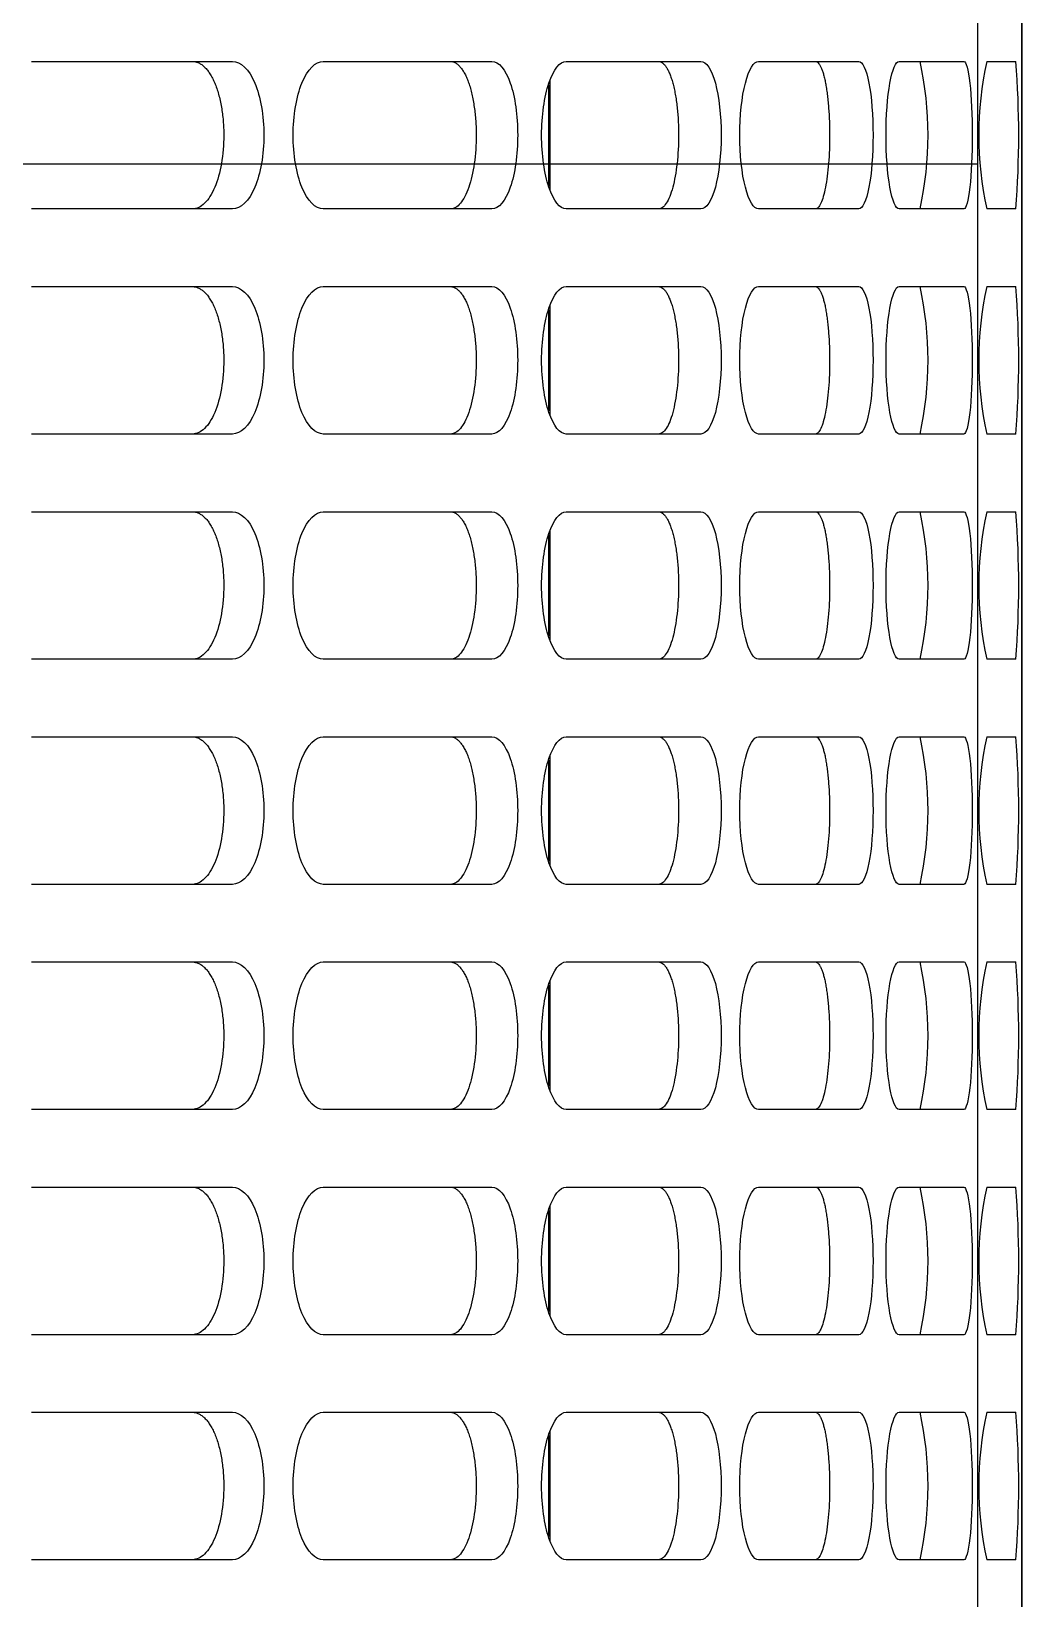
# Model space of a CAD drawing. Header units: millimetres. Extents: x 156850 to 204135, y 56350 to 74150.
# Drawn here: x 159085.8 to 159153, y 57218.7 to 57325 of the extents above; entities that cross this region are included whole.
import ezdxf

# ---------------------------------------------------------------- set-up
doc = ezdxf.new("R2010")
doc.units = ezdxf.units.MM
doc.header["$LTSCALE"] = 150
doc.layers.add('-----33 Equipment', color=5, linetype='Continuous')

# ---------------------------------------------------------------- blocks, each defined once
blk = doc.blocks.new('X-2F-PLAN$0$A$C13F33EB5')
at = {"color": 0, "linetype": 'Continuous'}
for p, q in [((383.35, 139.52), (383.35, 153.16)), ((393.35, 153.16), (393.35, 139.52)), ((398.61, 139.52), (398.61, 153.16)), ((408.61, 153.16), (408.61, 139.52)), ((413.88, 139.52), (413.88, 153.16)), ((423.88, 153.16), (423.88, 139.52)), ((429.14, 139.52), (429.14, 153.16)), ((439.14, 153.16), (439.14, 139.52)), ((444.4, 139.52), (444.4, 153.16)), ((454.4, 153.16), (454.4, 139.52)), ((459.67, 139.52), (459.67, 153.16)), ((469.67, 153.16), (469.67, 139.52)), ((474.93, 139.52), (474.93, 153.16)), ((484.93, 153.16), (484.93, 139.52)), ((383.35, 121.93), (383.35, 133.36)), ((393.35, 133.36), (393.35, 121.93)), ((398.61, 121.93), (398.61, 133.36)), ((408.61, 133.36), (408.61, 121.93)), ((413.88, 121.93), (413.88, 133.36)), ((423.88, 133.36), (423.88, 121.93)), ((429.14, 121.93), (429.14, 133.36)), ((439.14, 133.36), (439.14, 121.93)), ((444.4, 121.93), (444.4, 133.36)), ((454.4, 133.36), (454.4, 121.93)), ((459.67, 121.93), (459.67, 133.36)), ((469.67, 133.36), (469.67, 121.93)), ((474.93, 121.93), (474.93, 133.36)), ((484.93, 133.36), (484.93, 121.93)), ((392.05, 118), (384.65, 118)), ((391.78, 118.1), (384.93, 118.1)), ((407.32, 118), (399.91, 118)), ((407.04, 118.1), (400.19, 118.1)), ((422.58, 118), (415.17, 118)), ((422.3, 118.1), (415.45, 118.1)), ((437.84, 118), (430.44, 118)), ((437.56, 118.1), (430.72, 118.1)), ((453.11, 118), (445.7, 118)), ((452.83, 118.1), (445.98, 118.1)), ((468.37, 118), (460.96, 118)), ((468.09, 118.1), (461.24, 118.1)), ((483.63, 118), (476.22, 118)), ((483.35, 118.1), (476.5, 118.1)), ((383.35, 107.75), (383.35, 116.88)), ((393.35, 116.88), (393.35, 107.75)), ((398.61, 107.75), (398.61, 116.88)), ((408.61, 116.88), (408.61, 107.75)), ((413.88, 107.75), (413.88, 116.88)), ((423.88, 116.88), (423.88, 107.75)), ((429.14, 107.75), (429.14, 116.88)), ((439.14, 116.88), (439.14, 107.75)), ((444.4, 107.75), (444.4, 116.88)), ((454.4, 116.88), (454.4, 107.75)), ((459.67, 107.75), (459.67, 116.88)), ((469.67, 116.88), (469.67, 107.75)), ((474.93, 107.75), (474.93, 116.88)), ((484.93, 116.88), (484.93, 107.75)), ((383.35, 97.05), (383.35, 103.84)), ((393.35, 103.84), (393.35, 97.05)), ((398.61, 97.05), (398.61, 103.84)), ((408.61, 103.84), (408.61, 97.05)), ((413.88, 97.05), (413.88, 103.84)), ((423.88, 103.84), (423.88, 97.05)), ((429.14, 97.05), (429.14, 103.84)), ((439.14, 103.84), (439.14, 97.05)), ((444.4, 97.05), (444.4, 103.84)), ((454.4, 103.84), (454.4, 97.05)), ((459.67, 97.05), (459.67, 103.84)), ((469.67, 103.84), (469.67, 97.05)), ((474.93, 97.05), (474.93, 103.84)), ((484.93, 103.84), (484.93, 97.05)), ((383.35, 89.92), (383.35, 94.31)), ((393.35, 94.31), (393.35, 89.92)), ((398.61, 89.92), (398.61, 94.31)), ((408.61, 94.31), (408.61, 89.92)), ((413.88, 89.92), (413.88, 94.31)), ((423.88, 94.31), (423.88, 89.92)), ((429.14, 89.92), (429.14, 94.31)), ((439.14, 94.31), (439.14, 89.92)), ((444.4, 89.92), (444.4, 94.31)), ((454.4, 94.31), (454.4, 89.92)), ((459.67, 89.92), (459.67, 94.31)), ((469.67, 94.31), (469.67, 89.92)), ((474.93, 89.92), (474.93, 94.31)), ((484.93, 94.31), (484.93, 89.92)), ((383.35, 86.4), (383.35, 88.36)), ((393.35, 88.36), (393.35, 86.4)), ((398.61, 86.4), (398.61, 88.36)), ((408.61, 88.36), (408.61, 86.4)), ((413.88, 86.4), (413.88, 88.36)), ((423.88, 88.36), (423.88, 86.4)), ((429.14, 86.4), (429.14, 88.36)), ((439.14, 88.36), (439.14, 86.4)), ((444.4, 86.4), (444.4, 88.36)), ((454.4, 88.36), (454.4, 86.4)), ((459.67, 86.4), (459.67, 88.36)), ((469.67, 88.36), (469.67, 86.4)), ((474.93, 86.4), (474.93, 88.36)), ((484.93, 88.36), (484.93, 86.4)), ((563.48, 86), (208.48, 86)), ((208.48, 86), (563.48, 86))]:
    blk.add_line(p, q, dxfattribs=at)
for centre, radius, start, end in [((388.35, 115.63), 23.28, 257.5949, 282.4051), ((403.61, 115.63), 23.28, 257.5949, 282.4051), ((418.88, 115.63), 23.28, 257.5949, 282.4051), ((434.14, 115.63), 23.28, 257.5949, 282.4051), ((449.4, 115.63), 23.28, 257.5949, 282.4051), ((464.67, 115.63), 23.28, 257.5949, 282.4051), ((479.93, 115.63), 23.28, 257.5949, 282.4051), ((388.35, 65.53), 23.38, 77.65, 102.35), ((403.61, 65.53), 23.38, 77.65, 102.35), ((418.88, 65.53), 23.38, 77.65, 102.35), ((434.14, 65.53), 23.38, 77.65, 102.35), ((449.4, 65.53), 23.38, 77.65, 102.35), ((464.67, 65.53), 23.38, 77.65, 102.35), ((479.93, 65.53), 23.38, 77.65, 102.35), ((388.35, 150.87), 64.67, 265.5654, 274.4346), ((403.61, 150.87), 64.67, 265.5654, 274.4346), ((418.88, 150.87), 64.67, 265.5654, 274.4346), ((434.14, 150.87), 64.67, 265.5654, 274.4346), ((449.4, 150.87), 64.67, 265.5654, 274.4346), ((464.67, 150.87), 64.67, 265.5654, 274.4346), ((479.93, 150.87), 64.67, 265.5654, 274.4346)]:
    blk.add_arc(centre, radius, start, end, dxfattribs=at)
for points, knots in [([(393.35, 142.23), (393.35, 142.16), (393.34, 142.02), (393.26, 141.81), (393.14, 141.61), (392.97, 141.41), (392.76, 141.22), (392.51, 141.05), (392.22, 140.88), (391.89, 140.72), (391.53, 140.58), (391.13, 140.46), (390.71, 140.36), (390.26, 140.27), (389.8, 140.2), (389.33, 140.15), (388.84, 140.12), (387.86, 140.1), (386.39, 140.22), (385, 140.61), (384.17, 141.04), (383.71, 141.41), (383.41, 141.81), (383.37, 142.09), (383.35, 142.23)], [0, 0, 0, 0, 0.031263, 0.06252, 0.093789, 0.125071, 0.156359, 0.187645, 0.21893, 0.250231, 0.281541, 0.312852, 0.344178, 0.375521, 0.406869, 0.438212, 0.469551, 0.500899, 0.62553, 0.750071, 0.812579, 0.87508, 0.937558, 1, 1, 1, 1]), ([(408.61, 142.23), (408.61, 142.16), (408.6, 142.02), (408.52, 141.81), (408.4, 141.61), (408.24, 141.41), (408.03, 141.22), (407.78, 141.05), (407.48, 140.88), (407.16, 140.72), (406.79, 140.58), (406.39, 140.46), (405.97, 140.36), (405.53, 140.27), (405.07, 140.2), (404.59, 140.15), (404.1, 140.12), (403.13, 140.1), (401.65, 140.22), (400.26, 140.61), (399.43, 141.04), (398.97, 141.41), (398.67, 141.81), (398.63, 142.09), (398.61, 142.23)], [0, 0, 0, 0, 0.031263, 0.06252, 0.093789, 0.125071, 0.156359, 0.187645, 0.21893, 0.250231, 0.281541, 0.312852, 0.344178, 0.375521, 0.406869, 0.438212, 0.469551, 0.500899, 0.62553, 0.750071, 0.812579, 0.87508, 0.937558, 1, 1, 1, 1]), ([(423.88, 142.23), (423.87, 142.16), (423.86, 142.02), (423.79, 141.81), (423.67, 141.61), (423.5, 141.41), (423.29, 141.22), (423.04, 141.05), (422.75, 140.88), (422.42, 140.72), (422.05, 140.58), (421.66, 140.46), (421.24, 140.36), (420.79, 140.27), (420.33, 140.2), (419.85, 140.15), (419.37, 140.12), (418.39, 140.1), (416.92, 140.22), (415.52, 140.61), (414.69, 141.04), (414.24, 141.41), (413.94, 141.81), (413.9, 142.09), (413.88, 142.23)], [0, 0, 0, 0, 0.031263, 0.06252, 0.093789, 0.125071, 0.156359, 0.187645, 0.21893, 0.250231, 0.281541, 0.312852, 0.344178, 0.375521, 0.406869, 0.438212, 0.469551, 0.500899, 0.62553, 0.750071, 0.812579, 0.87508, 0.937558, 1, 1, 1, 1]), ([(439.14, 142.23), (439.14, 142.16), (439.13, 142.02), (439.05, 141.81), (438.93, 141.61), (438.76, 141.41), (438.55, 141.22), (438.3, 141.05), (438.01, 140.88), (437.68, 140.72), (437.32, 140.58), (436.92, 140.46), (436.5, 140.36), (436.05, 140.27), (435.59, 140.2), (435.12, 140.15), (434.63, 140.12), (433.65, 140.1), (432.18, 140.22), (430.79, 140.61), (429.96, 141.04), (429.5, 141.41), (429.2, 141.81), (429.16, 142.09), (429.14, 142.23)], [0, 0, 0, 0, 0.031263, 0.06252, 0.093789, 0.125071, 0.156359, 0.187645, 0.21893, 0.250231, 0.281541, 0.312852, 0.344178, 0.375521, 0.406869, 0.438212, 0.469551, 0.500899, 0.62553, 0.750071, 0.812579, 0.87508, 0.937558, 1, 1, 1, 1]), ([(454.4, 142.23), (454.4, 142.16), (454.39, 142.02), (454.31, 141.81), (454.19, 141.61), (454.03, 141.41), (453.82, 141.22), (453.56, 141.05), (453.27, 140.88), (452.94, 140.72), (452.58, 140.58), (452.18, 140.46), (451.76, 140.36), (451.32, 140.27), (450.86, 140.2), (450.38, 140.15), (449.89, 140.12), (448.92, 140.1), (447.44, 140.22), (446.05, 140.61), (445.22, 141.04), (444.76, 141.41), (444.46, 141.81), (444.42, 142.09), (444.4, 142.23)], [0, 0, 0, 0, 0.031263, 0.06252, 0.093789, 0.125071, 0.156359, 0.187645, 0.21893, 0.250231, 0.281541, 0.312852, 0.344178, 0.375521, 0.406869, 0.438212, 0.469551, 0.500899, 0.62553, 0.750071, 0.812579, 0.87508, 0.937558, 1, 1, 1, 1]), ([(469.67, 142.23), (469.66, 142.16), (469.65, 142.02), (469.57, 141.81), (469.45, 141.61), (469.29, 141.41), (469.08, 141.22), (468.83, 141.05), (468.54, 140.88), (468.21, 140.72), (467.84, 140.58), (467.45, 140.46), (467.03, 140.36), (466.58, 140.27), (466.12, 140.2), (465.64, 140.15), (465.16, 140.12), (464.18, 140.1), (462.71, 140.22), (461.31, 140.61), (460.48, 141.04), (460.02, 141.41), (459.72, 141.81), (459.69, 142.09), (459.67, 142.23)], [0, 0, 0, 0, 0.031263, 0.06252, 0.093789, 0.125071, 0.156359, 0.187645, 0.21893, 0.250231, 0.281541, 0.312852, 0.344178, 0.375521, 0.406869, 0.438212, 0.469551, 0.500899, 0.62553, 0.750071, 0.812579, 0.87508, 0.937558, 1, 1, 1, 1]), ([(484.93, 142.23), (484.92, 142.16), (484.91, 142.02), (484.84, 141.81), (484.72, 141.61), (484.55, 141.41), (484.34, 141.22), (484.09, 141.05), (483.8, 140.88), (483.47, 140.72), (483.11, 140.58), (482.71, 140.46), (482.29, 140.36), (481.84, 140.27), (481.38, 140.2), (480.91, 140.15), (480.42, 140.12), (479.44, 140.1), (477.97, 140.22), (476.58, 140.61), (475.75, 141.04), (475.29, 141.41), (474.99, 141.81), (474.95, 142.09), (474.93, 142.23)], [0, 0, 0, 0, 0.031263, 0.06252, 0.093789, 0.125071, 0.156359, 0.187645, 0.21893, 0.250231, 0.281541, 0.312852, 0.344178, 0.375521, 0.406869, 0.438212, 0.469551, 0.500899, 0.62553, 0.750071, 0.812579, 0.87508, 0.937558, 1, 1, 1, 1]), ([(393.35, 139.52), (393.35, 138.96), (392.81, 138.4), (390.96, 137.62), (389.66, 137.39), (387.04, 137.39), (385.74, 137.62), (383.89, 138.4), (383.35, 138.96), (383.35, 139.52)], [0, 0, 0, 0, 0.25, 0.25, 0.5, 0.5, 0.75, 0.75, 1, 1, 1, 1]), ([(408.61, 139.52), (408.61, 138.96), (408.07, 138.4), (406.22, 137.62), (404.92, 137.39), (402.3, 137.39), (401, 137.62), (399.15, 138.4), (398.61, 138.96), (398.61, 139.52)], [0, 0, 0, 0, 0.25, 0.25, 0.5, 0.5, 0.75, 0.75, 1, 1, 1, 1]), ([(423.88, 139.52), (423.88, 138.96), (423.34, 138.4), (421.49, 137.62), (420.19, 137.39), (417.57, 137.39), (416.27, 137.62), (414.42, 138.4), (413.88, 138.96), (413.88, 139.52)], [0, 0, 0, 0, 0.25, 0.25, 0.5, 0.5, 0.75, 0.75, 1, 1, 1, 1]), ([(439.14, 139.52), (439.14, 138.96), (438.6, 138.4), (436.75, 137.62), (435.45, 137.39), (432.83, 137.39), (431.53, 137.62), (429.68, 138.4), (429.14, 138.96), (429.14, 139.52)], [0, 0, 0, 0, 0.25, 0.25, 0.5, 0.5, 0.75, 0.75, 1, 1, 1, 1]), ([(454.4, 139.52), (454.4, 138.96), (453.86, 138.4), (452.01, 137.62), (450.71, 137.39), (448.09, 137.39), (446.79, 137.62), (444.94, 138.4), (444.4, 138.96), (444.4, 139.52)], [0, 0, 0, 0, 0.25, 0.25, 0.5, 0.5, 0.75, 0.75, 1, 1, 1, 1]), ([(469.67, 139.52), (469.67, 138.96), (469.13, 138.4), (467.28, 137.62), (465.98, 137.39), (463.36, 137.39), (462.06, 137.62), (460.21, 138.4), (459.67, 138.96), (459.67, 139.52)], [0, 0, 0, 0, 0.25, 0.25, 0.5, 0.5, 0.75, 0.75, 1, 1, 1, 1]), ([(484.93, 139.52), (484.93, 138.96), (484.39, 138.4), (482.54, 137.62), (481.24, 137.39), (478.62, 137.39), (477.32, 137.62), (475.47, 138.4), (474.93, 138.96), (474.93, 139.52)], [0, 0, 0, 0, 0.25, 0.25, 0.5, 0.5, 0.75, 0.75, 1, 1, 1, 1]), ([(383.35, 133.36), (383.35, 133.89), (383.89, 134.43), (385.74, 135.19), (387.04, 135.41), (389.66, 135.41), (390.96, 135.19), (392.81, 134.43), (393.35, 133.89), (393.35, 133.36)], [0, 0, 0, 0, 0.25, 0.25, 0.5, 0.5, 0.75, 0.75, 1, 1, 1, 1]), ([(398.61, 133.36), (398.61, 133.89), (399.15, 134.43), (401, 135.19), (402.3, 135.41), (404.92, 135.41), (406.22, 135.19), (408.07, 134.43), (408.61, 133.89), (408.61, 133.36)], [0, 0, 0, 0, 0.25, 0.25, 0.5, 0.5, 0.75, 0.75, 1, 1, 1, 1]), ([(413.88, 133.36), (413.88, 133.89), (414.42, 134.43), (416.27, 135.19), (417.57, 135.41), (420.19, 135.41), (421.49, 135.19), (423.34, 134.43), (423.88, 133.89), (423.88, 133.36)], [0, 0, 0, 0, 0.25, 0.25, 0.5, 0.5, 0.75, 0.75, 1, 1, 1, 1]), ([(429.14, 133.36), (429.14, 133.89), (429.68, 134.43), (431.53, 135.19), (432.83, 135.41), (435.45, 135.41), (436.75, 135.19), (438.6, 134.43), (439.14, 133.89), (439.14, 133.36)], [0, 0, 0, 0, 0.25, 0.25, 0.5, 0.5, 0.75, 0.75, 1, 1, 1, 1]), ([(444.4, 133.36), (444.4, 133.89), (444.94, 134.43), (446.79, 135.19), (448.09, 135.41), (450.71, 135.41), (452.01, 135.19), (453.86, 134.43), (454.4, 133.89), (454.4, 133.36)], [0, 0, 0, 0, 0.25, 0.25, 0.5, 0.5, 0.75, 0.75, 1, 1, 1, 1]), ([(459.67, 133.36), (459.67, 133.89), (460.21, 134.43), (462.06, 135.19), (463.36, 135.41), (465.98, 135.41), (467.28, 135.19), (469.13, 134.43), (469.67, 133.89), (469.67, 133.36)], [0, 0, 0, 0, 0.25, 0.25, 0.5, 0.5, 0.75, 0.75, 1, 1, 1, 1]), ([(474.93, 133.36), (474.93, 133.89), (475.47, 134.43), (477.32, 135.19), (478.62, 135.41), (481.24, 135.41), (482.54, 135.19), (484.39, 134.43), (484.93, 133.89), (484.93, 133.36)], [0, 0, 0, 0, 0.25, 0.25, 0.5, 0.5, 0.75, 0.75, 1, 1, 1, 1]), ([(393.35, 124.74), (393.35, 124.68), (393.34, 124.57), (393.26, 124.39), (393.14, 124.23), (392.97, 124.07), (392.76, 123.91), (392.51, 123.76), (392.22, 123.62), (391.89, 123.5), (391.53, 123.38), (391.13, 123.28), (390.71, 123.2), (390.26, 123.12), (389.8, 123.07), (389.33, 123.02), (388.84, 123), (387.86, 122.98), (386.39, 123.08), (385, 123.4), (384.17, 123.76), (383.71, 124.06), (383.41, 124.39), (383.37, 124.62), (383.35, 124.74)], [0, 0, 0, 0, 0.031263, 0.06252, 0.093789, 0.125071, 0.156359, 0.187645, 0.21893, 0.250231, 0.281541, 0.312852, 0.344178, 0.375521, 0.406869, 0.438212, 0.469551, 0.500899, 0.62553, 0.750071, 0.812579, 0.87508, 0.937558, 1, 1, 1, 1]), ([(408.61, 124.74), (408.61, 124.68), (408.6, 124.57), (408.52, 124.39), (408.4, 124.23), (408.24, 124.07), (408.03, 123.91), (407.78, 123.76), (407.48, 123.62), (407.16, 123.5), (406.79, 123.38), (406.39, 123.28), (405.97, 123.2), (405.53, 123.12), (405.07, 123.07), (404.59, 123.02), (404.1, 123), (403.13, 122.98), (401.65, 123.08), (400.26, 123.4), (399.43, 123.76), (398.97, 124.06), (398.67, 124.39), (398.63, 124.62), (398.61, 124.74)], [0, 0, 0, 0, 0.031263, 0.06252, 0.093789, 0.125071, 0.156359, 0.187645, 0.21893, 0.250231, 0.281541, 0.312852, 0.344178, 0.375521, 0.406869, 0.438212, 0.469551, 0.500899, 0.62553, 0.750071, 0.812579, 0.87508, 0.937558, 1, 1, 1, 1]), ([(423.88, 124.74), (423.87, 124.68), (423.86, 124.57), (423.79, 124.39), (423.67, 124.23), (423.5, 124.07), (423.29, 123.91), (423.04, 123.76), (422.75, 123.62), (422.42, 123.5), (422.05, 123.38), (421.66, 123.28), (421.24, 123.2), (420.79, 123.12), (420.33, 123.07), (419.85, 123.02), (419.37, 123), (418.39, 122.98), (416.92, 123.08), (415.52, 123.4), (414.69, 123.76), (414.24, 124.06), (413.94, 124.39), (413.9, 124.62), (413.88, 124.74)], [0, 0, 0, 0, 0.031263, 0.06252, 0.093789, 0.125071, 0.156359, 0.187645, 0.21893, 0.250231, 0.281541, 0.312852, 0.344178, 0.375521, 0.406869, 0.438212, 0.469551, 0.500899, 0.62553, 0.750071, 0.812579, 0.87508, 0.937558, 1, 1, 1, 1]), ([(439.14, 124.74), (439.14, 124.68), (439.13, 124.57), (439.05, 124.39), (438.93, 124.23), (438.76, 124.07), (438.55, 123.91), (438.3, 123.76), (438.01, 123.62), (437.68, 123.5), (437.32, 123.38), (436.92, 123.28), (436.5, 123.2), (436.05, 123.12), (435.59, 123.07), (435.12, 123.02), (434.63, 123), (433.65, 122.98), (432.18, 123.08), (430.79, 123.4), (429.96, 123.76), (429.5, 124.06), (429.2, 124.39), (429.16, 124.62), (429.14, 124.74)], [0, 0, 0, 0, 0.031263, 0.06252, 0.093789, 0.125071, 0.156359, 0.187645, 0.21893, 0.250231, 0.281541, 0.312852, 0.344178, 0.375521, 0.406869, 0.438212, 0.469551, 0.500899, 0.62553, 0.750071, 0.812579, 0.87508, 0.937558, 1, 1, 1, 1]), ([(454.4, 124.74), (454.4, 124.68), (454.39, 124.57), (454.31, 124.39), (454.19, 124.23), (454.03, 124.07), (453.82, 123.91), (453.56, 123.76), (453.27, 123.62), (452.94, 123.5), (452.58, 123.38), (452.18, 123.28), (451.76, 123.2), (451.32, 123.12), (450.86, 123.07), (450.38, 123.02), (449.89, 123), (448.92, 122.98), (447.44, 123.08), (446.05, 123.4), (445.22, 123.76), (444.76, 124.06), (444.46, 124.39), (444.42, 124.62), (444.4, 124.74)], [0, 0, 0, 0, 0.031263, 0.06252, 0.093789, 0.125071, 0.156359, 0.187645, 0.21893, 0.250231, 0.281541, 0.312852, 0.344178, 0.375521, 0.406869, 0.438212, 0.469551, 0.500899, 0.62553, 0.750071, 0.812579, 0.87508, 0.937558, 1, 1, 1, 1]), ([(469.67, 124.74), (469.66, 124.68), (469.65, 124.57), (469.57, 124.39), (469.45, 124.23), (469.29, 124.07), (469.08, 123.91), (468.83, 123.76), (468.54, 123.62), (468.21, 123.5), (467.84, 123.38), (467.45, 123.28), (467.03, 123.2), (466.58, 123.12), (466.12, 123.07), (465.64, 123.02), (465.16, 123), (464.18, 122.98), (462.71, 123.08), (461.31, 123.4), (460.48, 123.76), (460.02, 124.06), (459.72, 124.39), (459.69, 124.62), (459.67, 124.74)], [0, 0, 0, 0, 0.031263, 0.06252, 0.093789, 0.125071, 0.156359, 0.187645, 0.21893, 0.250231, 0.281541, 0.312852, 0.344178, 0.375521, 0.406869, 0.438212, 0.469551, 0.500899, 0.62553, 0.750071, 0.812579, 0.87508, 0.937558, 1, 1, 1, 1]), ([(484.93, 124.74), (484.92, 124.68), (484.91, 124.57), (484.84, 124.39), (484.72, 124.23), (484.55, 124.07), (484.34, 123.91), (484.09, 123.76), (483.8, 123.62), (483.47, 123.5), (483.11, 123.38), (482.71, 123.28), (482.29, 123.2), (481.84, 123.12), (481.38, 123.07), (480.91, 123.02), (480.42, 123), (479.44, 122.98), (477.97, 123.08), (476.58, 123.4), (475.75, 123.76), (475.29, 124.06), (474.99, 124.39), (474.95, 124.62), (474.93, 124.74)], [0, 0, 0, 0, 0.031263, 0.06252, 0.093789, 0.125071, 0.156359, 0.187645, 0.21893, 0.250231, 0.281541, 0.312852, 0.344178, 0.375521, 0.406869, 0.438212, 0.469551, 0.500899, 0.62553, 0.750071, 0.812579, 0.87508, 0.937558, 1, 1, 1, 1]), ([(393.35, 121.93), (393.35, 121.47), (392.81, 121.01), (390.96, 120.36), (389.66, 120.18), (387.04, 120.18), (385.74, 120.36), (383.89, 121.01), (383.35, 121.47), (383.35, 121.93)], [0, 0, 0, 0, 0.25, 0.25, 0.5, 0.5, 0.75, 0.75, 1, 1, 1, 1]), ([(408.61, 121.93), (408.61, 121.47), (408.07, 121.01), (406.22, 120.36), (404.92, 120.18), (402.3, 120.18), (401, 120.36), (399.15, 121.01), (398.61, 121.47), (398.61, 121.93)], [0, 0, 0, 0, 0.25, 0.25, 0.5, 0.5, 0.75, 0.75, 1, 1, 1, 1]), ([(423.88, 121.93), (423.88, 121.47), (423.34, 121.01), (421.49, 120.36), (420.19, 120.18), (417.57, 120.18), (416.27, 120.36), (414.42, 121.01), (413.88, 121.47), (413.88, 121.93)], [0, 0, 0, 0, 0.25, 0.25, 0.5, 0.5, 0.75, 0.75, 1, 1, 1, 1]), ([(439.14, 121.93), (439.14, 121.47), (438.6, 121.01), (436.75, 120.36), (435.45, 120.18), (432.83, 120.18), (431.53, 120.36), (429.68, 121.01), (429.14, 121.47), (429.14, 121.93)], [0, 0, 0, 0, 0.25, 0.25, 0.5, 0.5, 0.75, 0.75, 1, 1, 1, 1]), ([(454.4, 121.93), (454.4, 121.47), (453.86, 121.01), (452.01, 120.36), (450.71, 120.18), (448.09, 120.18), (446.79, 120.36), (444.94, 121.01), (444.4, 121.47), (444.4, 121.93)], [0, 0, 0, 0, 0.25, 0.25, 0.5, 0.5, 0.75, 0.75, 1, 1, 1, 1]), ([(469.67, 121.93), (469.67, 121.47), (469.13, 121.01), (467.28, 120.36), (465.98, 120.18), (463.36, 120.18), (462.06, 120.36), (460.21, 121.01), (459.67, 121.47), (459.67, 121.93)], [0, 0, 0, 0, 0.25, 0.25, 0.5, 0.5, 0.75, 0.75, 1, 1, 1, 1]), ([(484.93, 121.93), (484.93, 121.47), (484.39, 121.01), (482.54, 120.36), (481.24, 120.18), (478.62, 120.18), (477.32, 120.36), (475.47, 121.01), (474.93, 121.47), (474.93, 121.93)], [0, 0, 0, 0, 0.25, 0.25, 0.5, 0.5, 0.75, 0.75, 1, 1, 1, 1]), ([(383.35, 116.88), (383.35, 117.32), (383.89, 117.75), (385.74, 118.37), (387.04, 118.56), (389.66, 118.56), (390.96, 118.37), (392.81, 117.75), (393.35, 117.32), (393.35, 116.88)], [0, 0, 0, 0, 0.25, 0.25, 0.5, 0.5, 0.75, 0.75, 1, 1, 1, 1]), ([(398.61, 116.88), (398.61, 117.32), (399.15, 117.75), (401, 118.37), (402.3, 118.56), (404.92, 118.56), (406.22, 118.37), (408.07, 117.75), (408.61, 117.32), (408.61, 116.88)], [0, 0, 0, 0, 0.25, 0.25, 0.5, 0.5, 0.75, 0.75, 1, 1, 1, 1]), ([(413.88, 116.88), (413.88, 117.32), (414.42, 117.75), (416.27, 118.37), (417.57, 118.56), (420.19, 118.56), (421.49, 118.37), (423.34, 117.75), (423.88, 117.32), (423.88, 116.88)], [0, 0, 0, 0, 0.25, 0.25, 0.5, 0.5, 0.75, 0.75, 1, 1, 1, 1]), ([(429.14, 116.88), (429.14, 117.32), (429.68, 117.75), (431.53, 118.37), (432.83, 118.56), (435.45, 118.56), (436.75, 118.37), (438.6, 117.75), (439.14, 117.32), (439.14, 116.88)], [0, 0, 0, 0, 0.25, 0.25, 0.5, 0.5, 0.75, 0.75, 1, 1, 1, 1]), ([(444.4, 116.88), (444.4, 117.32), (444.94, 117.75), (446.79, 118.37), (448.09, 118.56), (450.71, 118.56), (452.01, 118.37), (453.86, 117.75), (454.4, 117.32), (454.4, 116.88)], [0, 0, 0, 0, 0.25, 0.25, 0.5, 0.5, 0.75, 0.75, 1, 1, 1, 1]), ([(459.67, 116.88), (459.67, 117.32), (460.21, 117.75), (462.06, 118.37), (463.36, 118.56), (465.98, 118.56), (467.28, 118.37), (469.13, 117.75), (469.67, 117.32), (469.67, 116.88)], [0, 0, 0, 0, 0.25, 0.25, 0.5, 0.5, 0.75, 0.75, 1, 1, 1, 1]), ([(474.93, 116.88), (474.93, 117.32), (475.47, 117.75), (477.32, 118.37), (478.62, 118.56), (481.24, 118.56), (482.54, 118.37), (484.39, 117.75), (484.93, 117.32), (484.93, 116.88)], [0, 0, 0, 0, 0.25, 0.25, 0.5, 0.5, 0.75, 0.75, 1, 1, 1, 1]), ([(393.35, 110.63), (393.35, 110.58), (393.34, 110.49), (393.26, 110.36), (393.14, 110.23), (392.97, 110.1), (392.76, 109.98), (392.51, 109.87), (392.22, 109.76), (391.89, 109.66), (391.53, 109.57), (391.13, 109.49), (390.71, 109.42), (390.26, 109.37), (389.8, 109.32), (389.33, 109.29), (388.84, 109.27), (387.86, 109.26), (386.39, 109.34), (385, 109.59), (384.17, 109.86), (383.71, 110.1), (383.41, 110.36), (383.37, 110.54), (383.35, 110.63)], [0, 0, 0, 0, 0.031263, 0.06252, 0.093789, 0.125071, 0.156359, 0.187645, 0.21893, 0.250231, 0.281541, 0.312852, 0.344178, 0.375521, 0.406869, 0.438212, 0.469551, 0.500899, 0.62553, 0.750071, 0.812579, 0.87508, 0.937558, 1, 1, 1, 1]), ([(408.61, 110.63), (408.61, 110.58), (408.6, 110.49), (408.52, 110.36), (408.4, 110.23), (408.24, 110.1), (408.03, 109.98), (407.78, 109.87), (407.48, 109.76), (407.16, 109.66), (406.79, 109.57), (406.39, 109.49), (405.97, 109.42), (405.53, 109.37), (405.07, 109.32), (404.59, 109.29), (404.1, 109.27), (403.13, 109.26), (401.65, 109.34), (400.26, 109.59), (399.43, 109.86), (398.97, 110.1), (398.67, 110.36), (398.63, 110.54), (398.61, 110.63)], [0, 0, 0, 0, 0.031263, 0.06252, 0.093789, 0.125071, 0.156359, 0.187645, 0.21893, 0.250231, 0.281541, 0.312852, 0.344178, 0.375521, 0.406869, 0.438212, 0.469551, 0.500899, 0.62553, 0.750071, 0.812579, 0.87508, 0.937558, 1, 1, 1, 1]), ([(423.88, 110.63), (423.87, 110.58), (423.86, 110.49), (423.79, 110.36), (423.67, 110.23), (423.5, 110.1), (423.29, 109.98), (423.04, 109.87), (422.75, 109.76), (422.42, 109.66), (422.05, 109.57), (421.66, 109.49), (421.24, 109.42), (420.79, 109.37), (420.33, 109.32), (419.85, 109.29), (419.37, 109.27), (418.39, 109.26), (416.92, 109.34), (415.52, 109.59), (414.69, 109.86), (414.24, 110.1), (413.94, 110.36), (413.9, 110.54), (413.88, 110.63)], [0, 0, 0, 0, 0.031263, 0.06252, 0.093789, 0.125071, 0.156359, 0.187645, 0.21893, 0.250231, 0.281541, 0.312852, 0.344178, 0.375521, 0.406869, 0.438212, 0.469551, 0.500899, 0.62553, 0.750071, 0.812579, 0.87508, 0.937558, 1, 1, 1, 1]), ([(439.14, 110.63), (439.14, 110.58), (439.13, 110.49), (439.05, 110.36), (438.93, 110.23), (438.76, 110.1), (438.55, 109.98), (438.3, 109.87), (438.01, 109.76), (437.68, 109.66), (437.32, 109.57), (436.92, 109.49), (436.5, 109.42), (436.05, 109.37), (435.59, 109.32), (435.12, 109.29), (434.63, 109.27), (433.65, 109.26), (432.18, 109.34), (430.79, 109.59), (429.96, 109.86), (429.5, 110.1), (429.2, 110.36), (429.16, 110.54), (429.14, 110.63)], [0, 0, 0, 0, 0.031263, 0.06252, 0.093789, 0.125071, 0.156359, 0.187645, 0.21893, 0.250231, 0.281541, 0.312852, 0.344178, 0.375521, 0.406869, 0.438212, 0.469551, 0.500899, 0.62553, 0.750071, 0.812579, 0.87508, 0.937558, 1, 1, 1, 1]), ([(454.4, 110.63), (454.4, 110.58), (454.39, 110.49), (454.31, 110.36), (454.19, 110.23), (454.03, 110.1), (453.82, 109.98), (453.56, 109.87), (453.27, 109.76), (452.94, 109.66), (452.58, 109.57), (452.18, 109.49), (451.76, 109.42), (451.32, 109.37), (450.86, 109.32), (450.38, 109.29), (449.89, 109.27), (448.92, 109.26), (447.44, 109.34), (446.05, 109.59), (445.22, 109.86), (444.76, 110.1), (444.46, 110.36), (444.42, 110.54), (444.4, 110.63)], [0, 0, 0, 0, 0.031263, 0.06252, 0.093789, 0.125071, 0.156359, 0.187645, 0.21893, 0.250231, 0.281541, 0.312852, 0.344178, 0.375521, 0.406869, 0.438212, 0.469551, 0.500899, 0.62553, 0.750071, 0.812579, 0.87508, 0.937558, 1, 1, 1, 1]), ([(469.67, 110.63), (469.66, 110.58), (469.65, 110.49), (469.57, 110.36), (469.45, 110.23), (469.29, 110.1), (469.08, 109.98), (468.83, 109.87), (468.54, 109.76), (468.21, 109.66), (467.84, 109.57), (467.45, 109.49), (467.03, 109.42), (466.58, 109.37), (466.12, 109.32), (465.64, 109.29), (465.16, 109.27), (464.18, 109.26), (462.71, 109.34), (461.31, 109.59), (460.48, 109.86), (460.02, 110.1), (459.72, 110.36), (459.69, 110.54), (459.67, 110.63)], [0, 0, 0, 0, 0.031263, 0.06252, 0.093789, 0.125071, 0.156359, 0.187645, 0.21893, 0.250231, 0.281541, 0.312852, 0.344178, 0.375521, 0.406869, 0.438212, 0.469551, 0.500899, 0.62553, 0.750071, 0.812579, 0.87508, 0.937558, 1, 1, 1, 1]), ([(484.93, 110.63), (484.92, 110.58), (484.91, 110.49), (484.84, 110.36), (484.72, 110.23), (484.55, 110.1), (484.34, 109.98), (484.09, 109.87), (483.8, 109.76), (483.47, 109.66), (483.11, 109.57), (482.71, 109.49), (482.29, 109.42), (481.84, 109.37), (481.38, 109.32), (480.91, 109.29), (480.42, 109.27), (479.44, 109.26), (477.97, 109.34), (476.58, 109.59), (475.75, 109.86), (475.29, 110.1), (474.99, 110.36), (474.95, 110.54), (474.93, 110.63)], [0, 0, 0, 0, 0.031263, 0.06252, 0.093789, 0.125071, 0.156359, 0.187645, 0.21893, 0.250231, 0.281541, 0.312852, 0.344178, 0.375521, 0.406869, 0.438212, 0.469551, 0.500899, 0.62553, 0.750071, 0.812579, 0.87508, 0.937558, 1, 1, 1, 1]), ([(393.35, 107.75), (393.35, 107.38), (392.81, 107.03), (390.96, 106.52), (389.66, 106.38), (387.04, 106.38), (385.74, 106.52), (383.89, 107.03), (383.35, 107.38), (383.35, 107.75)], [0, 0, 0, 0, 0.25, 0.25, 0.5, 0.5, 0.75, 0.75, 1, 1, 1, 1]), ([(408.61, 107.75), (408.61, 107.38), (408.07, 107.03), (406.22, 106.52), (404.92, 106.38), (402.3, 106.38), (401, 106.52), (399.15, 107.03), (398.61, 107.38), (398.61, 107.75)], [0, 0, 0, 0, 0.25, 0.25, 0.5, 0.5, 0.75, 0.75, 1, 1, 1, 1]), ([(423.88, 107.75), (423.88, 107.38), (423.34, 107.03), (421.49, 106.52), (420.19, 106.38), (417.57, 106.38), (416.27, 106.52), (414.42, 107.03), (413.88, 107.38), (413.88, 107.75)], [0, 0, 0, 0, 0.25, 0.25, 0.5, 0.5, 0.75, 0.75, 1, 1, 1, 1]), ([(439.14, 107.75), (439.14, 107.38), (438.6, 107.03), (436.75, 106.52), (435.45, 106.38), (432.83, 106.38), (431.53, 106.52), (429.68, 107.03), (429.14, 107.38), (429.14, 107.75)], [0, 0, 0, 0, 0.25, 0.25, 0.5, 0.5, 0.75, 0.75, 1, 1, 1, 1]), ([(454.4, 107.75), (454.4, 107.38), (453.86, 107.03), (452.01, 106.52), (450.71, 106.38), (448.09, 106.38), (446.79, 106.52), (444.94, 107.03), (444.4, 107.38), (444.4, 107.75)], [0, 0, 0, 0, 0.25, 0.25, 0.5, 0.5, 0.75, 0.75, 1, 1, 1, 1]), ([(469.67, 107.75), (469.67, 107.38), (469.13, 107.03), (467.28, 106.52), (465.98, 106.38), (463.36, 106.38), (462.06, 106.52), (460.21, 107.03), (459.67, 107.38), (459.67, 107.75)], [0, 0, 0, 0, 0.25, 0.25, 0.5, 0.5, 0.75, 0.75, 1, 1, 1, 1]), ([(484.93, 107.75), (484.93, 107.38), (484.39, 107.03), (482.54, 106.52), (481.24, 106.38), (478.62, 106.38), (477.32, 106.52), (475.47, 107.03), (474.93, 107.38), (474.93, 107.75)], [0, 0, 0, 0, 0.25, 0.25, 0.5, 0.5, 0.75, 0.75, 1, 1, 1, 1]), ([(383.35, 103.84), (383.35, 104.17), (383.89, 104.5), (385.74, 104.98), (387.04, 105.12), (389.66, 105.12), (390.96, 104.98), (392.81, 104.5), (393.35, 104.17), (393.35, 103.84)], [0, 0, 0, 0, 0.25, 0.25, 0.5, 0.5, 0.75, 0.75, 1, 1, 1, 1]), ([(398.61, 103.84), (398.61, 104.17), (399.15, 104.5), (401, 104.98), (402.3, 105.12), (404.92, 105.12), (406.22, 104.98), (408.07, 104.5), (408.61, 104.17), (408.61, 103.84)], [0, 0, 0, 0, 0.25, 0.25, 0.5, 0.5, 0.75, 0.75, 1, 1, 1, 1]), ([(413.88, 103.84), (413.88, 104.17), (414.42, 104.5), (416.27, 104.98), (417.57, 105.12), (420.19, 105.12), (421.49, 104.98), (423.34, 104.5), (423.88, 104.17), (423.88, 103.84)], [0, 0, 0, 0, 0.25, 0.25, 0.5, 0.5, 0.75, 0.75, 1, 1, 1, 1]), ([(429.14, 103.84), (429.14, 104.17), (429.68, 104.5), (431.53, 104.98), (432.83, 105.12), (435.45, 105.12), (436.75, 104.98), (438.6, 104.5), (439.14, 104.17), (439.14, 103.84)], [0, 0, 0, 0, 0.25, 0.25, 0.5, 0.5, 0.75, 0.75, 1, 1, 1, 1]), ([(444.4, 103.84), (444.4, 104.17), (444.94, 104.5), (446.79, 104.98), (448.09, 105.12), (450.71, 105.12), (452.01, 104.98), (453.86, 104.5), (454.4, 104.17), (454.4, 103.84)], [0, 0, 0, 0, 0.25, 0.25, 0.5, 0.5, 0.75, 0.75, 1, 1, 1, 1]), ([(459.67, 103.84), (459.67, 104.17), (460.21, 104.5), (462.06, 104.98), (463.36, 105.12), (465.98, 105.12), (467.28, 104.98), (469.13, 104.5), (469.67, 104.17), (469.67, 103.84)], [0, 0, 0, 0, 0.25, 0.25, 0.5, 0.5, 0.75, 0.75, 1, 1, 1, 1]), ([(474.93, 103.84), (474.93, 104.17), (475.47, 104.5), (477.32, 104.98), (478.62, 105.12), (481.24, 105.12), (482.54, 104.98), (484.39, 104.5), (484.93, 104.17), (484.93, 103.84)], [0, 0, 0, 0, 0.25, 0.25, 0.5, 0.5, 0.75, 0.75, 1, 1, 1, 1]), ([(393.35, 99.99), (393.35, 99.96), (393.34, 99.9), (393.26, 99.8), (393.14, 99.71), (392.97, 99.62), (392.76, 99.53), (392.51, 99.45), (392.22, 99.37), (391.89, 99.3), (391.53, 99.24), (391.13, 99.18), (390.71, 99.14), (390.26, 99.1), (389.8, 99.06), (389.33, 99.04), (388.84, 99.03), (387.86, 99.02), (386.39, 99.07), (385, 99.25), (384.17, 99.45), (383.71, 99.62), (383.41, 99.8), (383.37, 99.93), (383.35, 99.99)], [0, 0, 0, 0, 0.031263, 0.06252, 0.093789, 0.125071, 0.156359, 0.187645, 0.21893, 0.250231, 0.281541, 0.312852, 0.344178, 0.375521, 0.406869, 0.438212, 0.469551, 0.500899, 0.62553, 0.750071, 0.812579, 0.87508, 0.937558, 1, 1, 1, 1]), ([(408.61, 99.99), (408.61, 99.96), (408.6, 99.9), (408.52, 99.8), (408.4, 99.71), (408.24, 99.62), (408.03, 99.53), (407.78, 99.45), (407.48, 99.37), (407.16, 99.3), (406.79, 99.24), (406.39, 99.18), (405.97, 99.14), (405.53, 99.1), (405.07, 99.06), (404.59, 99.04), (404.1, 99.03), (403.13, 99.02), (401.65, 99.07), (400.26, 99.25), (399.43, 99.45), (398.97, 99.62), (398.67, 99.8), (398.63, 99.93), (398.61, 99.99)], [0, 0, 0, 0, 0.031263, 0.06252, 0.093789, 0.125071, 0.156359, 0.187645, 0.21893, 0.250231, 0.281541, 0.312852, 0.344178, 0.375521, 0.406869, 0.438212, 0.469551, 0.500899, 0.62553, 0.750071, 0.812579, 0.87508, 0.937558, 1, 1, 1, 1]), ([(423.88, 99.99), (423.87, 99.96), (423.86, 99.9), (423.79, 99.8), (423.67, 99.71), (423.5, 99.62), (423.29, 99.53), (423.04, 99.45), (422.75, 99.37), (422.42, 99.3), (422.05, 99.24), (421.66, 99.18), (421.24, 99.14), (420.79, 99.1), (420.33, 99.06), (419.85, 99.04), (419.37, 99.03), (418.39, 99.02), (416.92, 99.07), (415.52, 99.25), (414.69, 99.45), (414.24, 99.62), (413.94, 99.8), (413.9, 99.93), (413.88, 99.99)], [0, 0, 0, 0, 0.031263, 0.06252, 0.093789, 0.125071, 0.156359, 0.187645, 0.21893, 0.250231, 0.281541, 0.312852, 0.344178, 0.375521, 0.406869, 0.438212, 0.469551, 0.500899, 0.62553, 0.750071, 0.812579, 0.87508, 0.937558, 1, 1, 1, 1]), ([(439.14, 99.99), (439.14, 99.96), (439.13, 99.9), (439.05, 99.8), (438.93, 99.71), (438.76, 99.62), (438.55, 99.53), (438.3, 99.45), (438.01, 99.37), (437.68, 99.3), (437.32, 99.24), (436.92, 99.18), (436.5, 99.14), (436.05, 99.1), (435.59, 99.06), (435.12, 99.04), (434.63, 99.03), (433.65, 99.02), (432.18, 99.07), (430.79, 99.25), (429.96, 99.45), (429.5, 99.62), (429.2, 99.8), (429.16, 99.93), (429.14, 99.99)], [0, 0, 0, 0, 0.031263, 0.06252, 0.093789, 0.125071, 0.156359, 0.187645, 0.21893, 0.250231, 0.281541, 0.312852, 0.344178, 0.375521, 0.406869, 0.438212, 0.469551, 0.500899, 0.62553, 0.750071, 0.812579, 0.87508, 0.937558, 1, 1, 1, 1]), ([(454.4, 99.99), (454.4, 99.96), (454.39, 99.9), (454.31, 99.8), (454.19, 99.71), (454.03, 99.62), (453.82, 99.53), (453.56, 99.45), (453.27, 99.37), (452.94, 99.3), (452.58, 99.24), (452.18, 99.18), (451.76, 99.14), (451.32, 99.1), (450.86, 99.06), (450.38, 99.04), (449.89, 99.03), (448.92, 99.02), (447.44, 99.07), (446.05, 99.25), (445.22, 99.45), (444.76, 99.62), (444.46, 99.8), (444.42, 99.93), (444.4, 99.99)], [0, 0, 0, 0, 0.031263, 0.06252, 0.093789, 0.125071, 0.156359, 0.187645, 0.21893, 0.250231, 0.281541, 0.312852, 0.344178, 0.375521, 0.406869, 0.438212, 0.469551, 0.500899, 0.62553, 0.750071, 0.812579, 0.87508, 0.937558, 1, 1, 1, 1]), ([(469.67, 99.99), (469.66, 99.96), (469.65, 99.9), (469.57, 99.8), (469.45, 99.71), (469.29, 99.62), (469.08, 99.53), (468.83, 99.45), (468.54, 99.37), (468.21, 99.3), (467.84, 99.24), (467.45, 99.18), (467.03, 99.14), (466.58, 99.1), (466.12, 99.06), (465.64, 99.04), (465.16, 99.03), (464.18, 99.02), (462.71, 99.07), (461.31, 99.25), (460.48, 99.45), (460.02, 99.62), (459.72, 99.8), (459.69, 99.93), (459.67, 99.99)], [0, 0, 0, 0, 0.031263, 0.06252, 0.093789, 0.125071, 0.156359, 0.187645, 0.21893, 0.250231, 0.281541, 0.312852, 0.344178, 0.375521, 0.406869, 0.438212, 0.469551, 0.500899, 0.62553, 0.750071, 0.812579, 0.87508, 0.937558, 1, 1, 1, 1]), ([(484.93, 99.99), (484.92, 99.96), (484.91, 99.9), (484.84, 99.8), (484.72, 99.71), (484.55, 99.62), (484.34, 99.53), (484.09, 99.45), (483.8, 99.37), (483.47, 99.3), (483.11, 99.24), (482.71, 99.18), (482.29, 99.14), (481.84, 99.1), (481.38, 99.06), (480.91, 99.04), (480.42, 99.03), (479.44, 99.02), (477.97, 99.07), (476.58, 99.25), (475.75, 99.45), (475.29, 99.62), (474.99, 99.8), (474.95, 99.93), (474.93, 99.99)], [0, 0, 0, 0, 0.031263, 0.06252, 0.093789, 0.125071, 0.156359, 0.187645, 0.21893, 0.250231, 0.281541, 0.312852, 0.344178, 0.375521, 0.406869, 0.438212, 0.469551, 0.500899, 0.62553, 0.750071, 0.812579, 0.87508, 0.937558, 1, 1, 1, 1]), ([(393.35, 97.05), (393.35, 96.79), (392.81, 96.54), (390.96, 96.18), (389.66, 96.08), (387.04, 96.08), (385.74, 96.18), (383.89, 96.54), (383.35, 96.79), (383.35, 97.05)], [0, 0, 0, 0, 0.25, 0.25, 0.5, 0.5, 0.75, 0.75, 1, 1, 1, 1]), ([(408.61, 97.05), (408.61, 96.79), (408.07, 96.54), (406.22, 96.18), (404.92, 96.08), (402.3, 96.08), (401, 96.18), (399.15, 96.54), (398.61, 96.79), (398.61, 97.05)], [0, 0, 0, 0, 0.25, 0.25, 0.5, 0.5, 0.75, 0.75, 1, 1, 1, 1]), ([(423.88, 97.05), (423.88, 96.79), (423.34, 96.54), (421.49, 96.18), (420.19, 96.08), (417.57, 96.08), (416.27, 96.18), (414.42, 96.54), (413.88, 96.79), (413.88, 97.05)], [0, 0, 0, 0, 0.25, 0.25, 0.5, 0.5, 0.75, 0.75, 1, 1, 1, 1]), ([(439.14, 97.05), (439.14, 96.79), (438.6, 96.54), (436.75, 96.18), (435.45, 96.08), (432.83, 96.08), (431.53, 96.18), (429.68, 96.54), (429.14, 96.79), (429.14, 97.05)], [0, 0, 0, 0, 0.25, 0.25, 0.5, 0.5, 0.75, 0.75, 1, 1, 1, 1]), ([(454.4, 97.05), (454.4, 96.79), (453.86, 96.54), (452.01, 96.18), (450.71, 96.08), (448.09, 96.08), (446.79, 96.18), (444.94, 96.54), (444.4, 96.79), (444.4, 97.05)], [0, 0, 0, 0, 0.25, 0.25, 0.5, 0.5, 0.75, 0.75, 1, 1, 1, 1]), ([(469.67, 97.05), (469.67, 96.79), (469.13, 96.54), (467.28, 96.18), (465.98, 96.08), (463.36, 96.08), (462.06, 96.18), (460.21, 96.54), (459.67, 96.79), (459.67, 97.05)], [0, 0, 0, 0, 0.25, 0.25, 0.5, 0.5, 0.75, 0.75, 1, 1, 1, 1]), ([(484.93, 97.05), (484.93, 96.79), (484.39, 96.54), (482.54, 96.18), (481.24, 96.08), (478.62, 96.08), (477.32, 96.18), (475.47, 96.54), (474.93, 96.79), (474.93, 97.05)], [0, 0, 0, 0, 0.25, 0.25, 0.5, 0.5, 0.75, 0.75, 1, 1, 1, 1]), ([(383.35, 94.31), (383.35, 94.54), (383.89, 94.77), (385.74, 95.1), (387.04, 95.2), (389.66, 95.2), (390.96, 95.1), (392.81, 94.77), (393.35, 94.54), (393.35, 94.31)], [0, 0, 0, 0, 0.25, 0.25, 0.5, 0.5, 0.75, 0.75, 1, 1, 1, 1]), ([(398.61, 94.31), (398.61, 94.54), (399.15, 94.77), (401, 95.1), (402.3, 95.2), (404.92, 95.2), (406.22, 95.1), (408.07, 94.77), (408.61, 94.54), (408.61, 94.31)], [0, 0, 0, 0, 0.25, 0.25, 0.5, 0.5, 0.75, 0.75, 1, 1, 1, 1]), ([(413.88, 94.31), (413.88, 94.54), (414.42, 94.77), (416.27, 95.1), (417.57, 95.2), (420.19, 95.2), (421.49, 95.1), (423.34, 94.77), (423.88, 94.54), (423.88, 94.31)], [0, 0, 0, 0, 0.25, 0.25, 0.5, 0.5, 0.75, 0.75, 1, 1, 1, 1]), ([(429.14, 94.31), (429.14, 94.54), (429.68, 94.77), (431.53, 95.1), (432.83, 95.2), (435.45, 95.2), (436.75, 95.1), (438.6, 94.77), (439.14, 94.54), (439.14, 94.31)], [0, 0, 0, 0, 0.25, 0.25, 0.5, 0.5, 0.75, 0.75, 1, 1, 1, 1]), ([(444.4, 94.31), (444.4, 94.54), (444.94, 94.77), (446.79, 95.1), (448.09, 95.2), (450.71, 95.2), (452.01, 95.1), (453.86, 94.77), (454.4, 94.54), (454.4, 94.31)], [0, 0, 0, 0, 0.25, 0.25, 0.5, 0.5, 0.75, 0.75, 1, 1, 1, 1]), ([(459.67, 94.31), (459.67, 94.54), (460.21, 94.77), (462.06, 95.1), (463.36, 95.2), (465.98, 95.2), (467.28, 95.1), (469.13, 94.77), (469.67, 94.54), (469.67, 94.31)], [0, 0, 0, 0, 0.25, 0.25, 0.5, 0.5, 0.75, 0.75, 1, 1, 1, 1]), ([(474.93, 94.31), (474.93, 94.54), (475.47, 94.77), (477.32, 95.1), (478.62, 95.2), (481.24, 95.2), (482.54, 95.1), (484.39, 94.77), (484.93, 94.54), (484.93, 94.31)], [0, 0, 0, 0, 0.25, 0.25, 0.5, 0.5, 0.75, 0.75, 1, 1, 1, 1]), ([(393.35, 89.92), (393.35, 89.77), (392.81, 89.62), (390.96, 89.41), (389.66, 89.35), (387.04, 89.35), (385.74, 89.41), (383.89, 89.62), (383.35, 89.77), (383.35, 89.92)], [0, 0, 0, 0, 0.25, 0.25, 0.5, 0.5, 0.75, 0.75, 1, 1, 1, 1]), ([(408.61, 89.92), (408.61, 89.77), (408.07, 89.62), (406.22, 89.41), (404.92, 89.35), (402.3, 89.35), (401, 89.41), (399.15, 89.62), (398.61, 89.77), (398.61, 89.92)], [0, 0, 0, 0, 0.25, 0.25, 0.5, 0.5, 0.75, 0.75, 1, 1, 1, 1]), ([(423.88, 89.92), (423.88, 89.77), (423.34, 89.62), (421.49, 89.41), (420.19, 89.35), (417.57, 89.35), (416.27, 89.41), (414.42, 89.62), (413.88, 89.77), (413.88, 89.92)], [0, 0, 0, 0, 0.25, 0.25, 0.5, 0.5, 0.75, 0.75, 1, 1, 1, 1]), ([(439.14, 89.92), (439.14, 89.77), (438.6, 89.62), (436.75, 89.41), (435.45, 89.35), (432.83, 89.35), (431.53, 89.41), (429.68, 89.62), (429.14, 89.77), (429.14, 89.92)], [0, 0, 0, 0, 0.25, 0.25, 0.5, 0.5, 0.75, 0.75, 1, 1, 1, 1]), ([(454.4, 89.92), (454.4, 89.77), (453.86, 89.62), (452.01, 89.41), (450.71, 89.35), (448.09, 89.35), (446.79, 89.41), (444.94, 89.62), (444.4, 89.77), (444.4, 89.92)], [0, 0, 0, 0, 0.25, 0.25, 0.5, 0.5, 0.75, 0.75, 1, 1, 1, 1]), ([(469.67, 89.92), (469.67, 89.77), (469.13, 89.62), (467.28, 89.41), (465.98, 89.35), (463.36, 89.35), (462.06, 89.41), (460.21, 89.62), (459.67, 89.77), (459.67, 89.92)], [0, 0, 0, 0, 0.25, 0.25, 0.5, 0.5, 0.75, 0.75, 1, 1, 1, 1]), ([(484.93, 89.92), (484.93, 89.77), (484.39, 89.62), (482.54, 89.41), (481.24, 89.35), (478.62, 89.35), (477.32, 89.41), (475.47, 89.62), (474.93, 89.77), (474.93, 89.92)], [0, 0, 0, 0, 0.25, 0.25, 0.5, 0.5, 0.75, 0.75, 1, 1, 1, 1])]:
    blk.add_open_spline(points, degree=3, knots=knots, dxfattribs=at)
blk = doc.blocks.new('X-2F-PLAN$0$zw$C47F')
at = {"layer": '-----33 Equipment'}
for p, q in [((459.78, 2236.3), (459.78, 1136.3)), ((3425.86, 1136.3), (159.78, 1136.3))]:
    blk.add_line(p, q, dxfattribs=at)
blk.add_blockref('X-2F-PLAN$0$A$C13F33EB5', (-18.2, 1047.3), dxfattribs=at)

msp = doc.modelspace()

# ---------------------------------------------------------------- block references
at = {"layer": '-----33 Equipment', "rotation": 90.00000000000001}
msp.add_blockref('X-2F-PLAN$0$zw$C47F', (160286.3, 56856.22), dxfattribs=at)

doc.saveas('drawing.dxf')
